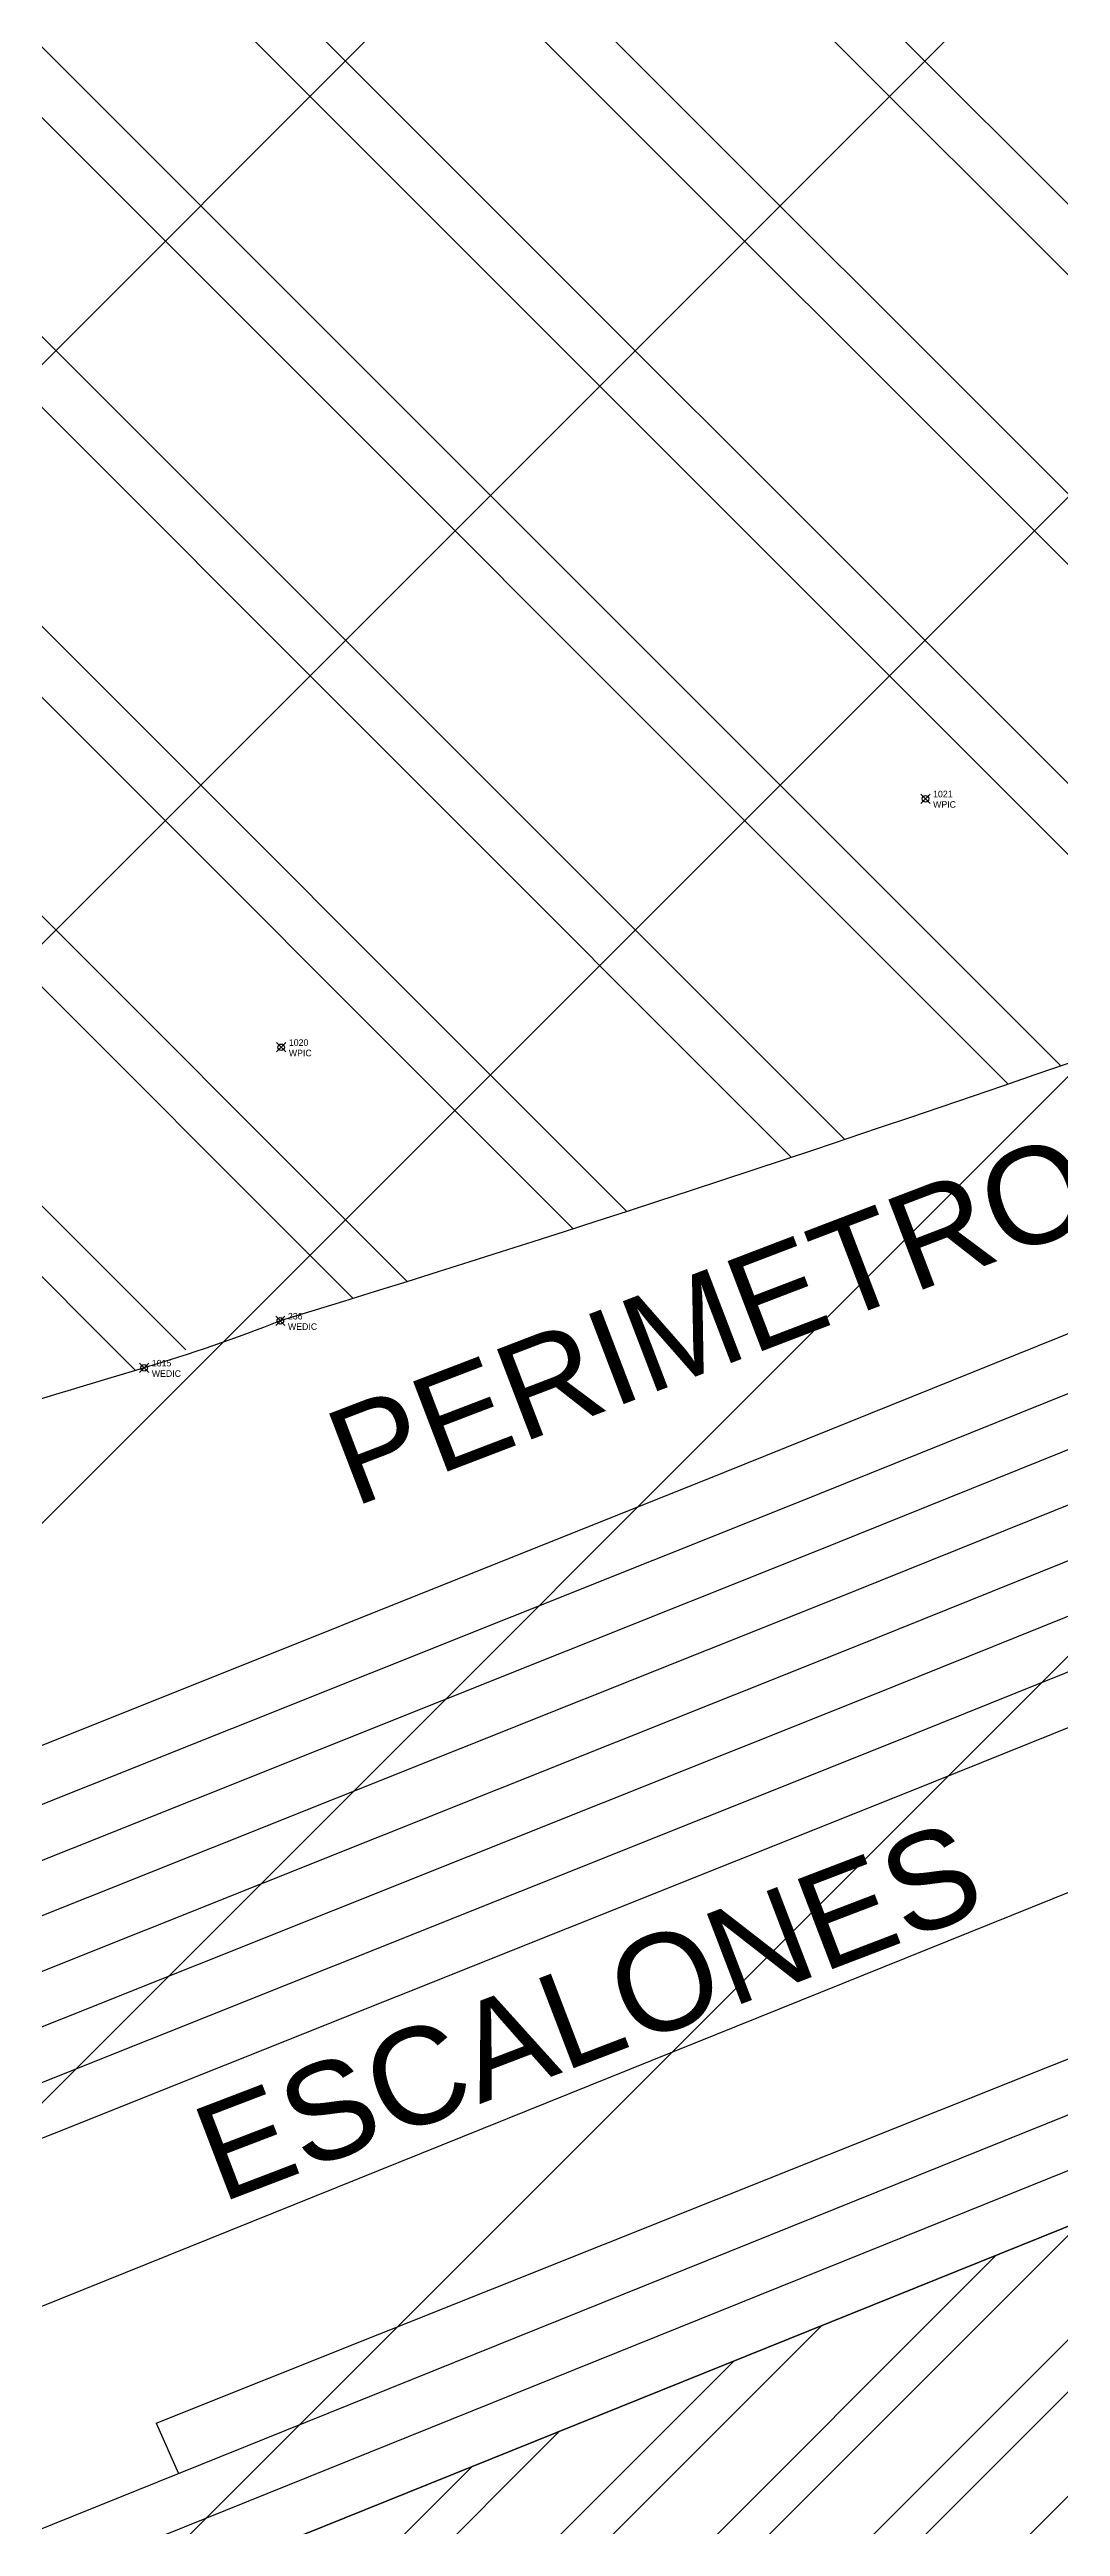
# Model space of a CAD drawing. Extents: x 350769 to 354978, y 6304672 to 6307963.
# Drawn here: x 352550.22 to 352558.05, y 6305441.91 to 6305461.11 of the extents above; entities that cross this region are included whole.
import ezdxf

# ---------------------------------------------------------------- set-up
doc = ezdxf.new("R2010")
doc.units = 0
doc.header["$PDMODE"] = 35
doc.header["$PDSIZE"] = 0.03
doc.linetypes.add('CONTINUOS', pattern=[0])
doc.layers.get('0').update_dxf_attribs({"linetype": 'CONTINUOUS'})
doc.layers.get('Defpoints').update_dxf_attribs({"linetype": 'CONTINUOUS'})
for name, color, linetype in [('0-LEVANTAMIENTO 2020.SEP', 252, 'CONTINUOUS'), ('02_Geo ext_Acotamiento', 7, 'CONTINUOUS'), ('1-ESCALA', 252, 'CONTINUOUS'), ('1-LINEA EXTERIOR EDIFICIO MADERAS', 252, 'CONTINUOUS'), ('1-MURO', 7, 'CONTINUOUS'), ('1-TEXTOS', 7, 'CONTINUOUS'), ('1-VEREDA', 251, 'CONTINUOUS'), ('2-ACHURADO VEREDA', 252, 'CONTINUOUS'), ('V-NODE-TEXT5', 5, 'CONTINUOUS')]:
    doc.layers.add(name, color=color, linetype=linetype)
doc.layers.add('0_ASD_TOPOGRAFIA_ELEMENTOS', color=9, linetype='CONTINUOS', lineweight=5, true_color=0xbdbdbd)
doc.styles.add('A', font='arial.ttf', dxfattribs={"height": 2})
doc.styles.add('ROMANS', font='romans.shx', dxfattribs={"width": 0.65})
doc.dimstyles.new('Principal', dxfattribs={"dimscale": 0, "dimtxt": 2, "dimasz": 2, "dimexe": 1, "dimexo": 1, "dimtad": 1, "dimrnd": 0.05, "dimzin": 1, "dimtxsty": 'ROMANS', "dimcen": 2.5, "dimclrt": 2, "dimaunit": 2, "dimadec": 0, "dimazin": 0, "dimtfac": 1, "dimtmove": 0, "dimatfit": 3, "dimfxl": 1, "dimfxlon": 1, "dimarcsym": 0})

# ---------------------------------------------------------------- blocks, each defined once
blk = doc.blocks.new('*U623', base_point=(352552.011, 6305453.375))
at = {"layer": 'V-NODE-TEXT5', "lineweight": -2}
for p, q in [((352551.975, 6305453.339), (352552.047, 6305453.411)), ((352551.975, 6305453.411), (352552.047, 6305453.339))]:
    blk.add_line(p, q, dxfattribs=at)
blk.add_circle((352552.011, 6305453.375), 0.0254, dxfattribs=at)
at = {"layer": 'V-NODE-TEXT5', "color": 0, "linetype": 'ByBlock', "char_height": 0.0508}
for s, insert, attachment_point in [('1020', (352552.07, 6305453.411), 4), ('WPIC', (352552.07, 6305453.356), 1)]:
    blk.add_mtext(s, dxfattribs=dict(at, insert=insert, attachment_point=attachment_point))
blk = doc.blocks.new('*U624', base_point=(352557.004, 6305455.301))
at = {"layer": 'V-NODE-TEXT5', "lineweight": -2}
for p, q in [((352556.968, 6305455.265), (352557.04, 6305455.337)), ((352556.968, 6305455.337), (352557.04, 6305455.265))]:
    blk.add_line(p, q, dxfattribs=at)
blk.add_circle((352557.004, 6305455.301), 0.0254, dxfattribs=at)
at = {"layer": 'V-NODE-TEXT5', "color": 0, "linetype": 'ByBlock', "char_height": 0.0508}
for s, insert, attachment_point in [('1021', (352557.063, 6305455.337), 4), ('WPIC', (352557.063, 6305455.282), 1)]:
    blk.add_mtext(s, dxfattribs=dict(at, insert=insert, attachment_point=attachment_point))
blk = doc.blocks.new('*U689', base_point=(352552.004, 6305451.255))
at = {"layer": 'V-NODE-TEXT5', "lineweight": -2}
for p, q in [((352551.968, 6305451.219), (352552.04, 6305451.291)), ((352551.968, 6305451.291), (352552.04, 6305451.219))]:
    blk.add_line(p, q, dxfattribs=at)
blk.add_circle((352552.004, 6305451.255), 0.0254, dxfattribs=at)
at = {"layer": 'V-NODE-TEXT5', "color": 0, "linetype": 'ByBlock', "char_height": 0.0508}
for s, insert, attachment_point in [('236', (352552.063, 6305451.291), 4), ('WEDIC', (352552.063, 6305451.236), 1)]:
    blk.add_mtext(s, dxfattribs=dict(at, insert=insert, attachment_point=attachment_point))
blk = doc.blocks.new('*U704', base_point=(352550.949, 6305450.891))
at = {"layer": 'V-NODE-TEXT5', "lineweight": -2}
for p, q in [((352550.913, 6305450.855), (352550.985, 6305450.927)), ((352550.913, 6305450.927), (352550.985, 6305450.855))]:
    blk.add_line(p, q, dxfattribs=at)
blk.add_circle((352550.949, 6305450.891), 0.0254, dxfattribs=at)
at = {"layer": 'V-NODE-TEXT5', "color": 0, "linetype": 'ByBlock', "char_height": 0.0508}
for s, insert, attachment_point in [('1015', (352551.008, 6305450.927), 4), ('WEDIC', (352551.008, 6305450.872), 1)]:
    blk.add_mtext(s, dxfattribs=dict(at, insert=insert, attachment_point=attachment_point))
blk = doc.blocks.new('*D1236')
at = {"layer": '02_Geo ext_Acotamiento', "color": 0, "lineweight": -2, "transparency": 16777216}
blk.add_line((352474.045, 6305972.496), (352473.119, 6305978.179), dxfattribs=at)
at = {"layer": '02_Geo ext_Acotamiento', "color": 0, "transparency": 16777216}
blk.add_solid([(352473.283, 6305978.206), (352472.954, 6305978.153), (352472.958, 6305979.166)], dxfattribs=at)
at = {"layer": 'Defpoints', "color": 0, "transparency": 16777216}
for p in [(352472.958, 6305979.166), (352596.042, 6305224.025)]:
    blk.add_point(p, dxfattribs=at)
at = {"layer": '02_Geo ext_Acotamiento', "color": 2, "transparency": 16777216, "insert": (352474.582, 6305974.845), "char_height": 1, "attachment_point": 5, "rotation": 279.2575, "style": 'ROMANS'}
blk.add_mtext('R765,10', dxfattribs=at)
blk = doc.blocks.new('*U4899', base_point=(352552.011, 6305453.375))
at = {"layer": 'V-NODE-TEXT5', "lineweight": -2}
for p, q in [((352551.975, 6305453.339), (352552.047, 6305453.411)), ((352551.975, 6305453.411), (352552.047, 6305453.339))]:
    blk.add_line(p, q, dxfattribs=at)
blk.add_circle((352552.011, 6305453.375), 0.0254, dxfattribs=at)
at = {"layer": 'V-NODE-TEXT5', "color": 0, "linetype": 'ByBlock', "char_height": 0.0508}
for s, insert, attachment_point in [('1020', (352552.07, 6305453.411), 4), ('WPIC', (352552.07, 6305453.356), 1)]:
    blk.add_mtext(s, dxfattribs=dict(at, insert=insert, attachment_point=attachment_point))
blk = doc.blocks.new('*U4900', base_point=(352557.004, 6305455.301))
at = {"layer": 'V-NODE-TEXT5', "lineweight": -2}
for p, q in [((352556.968, 6305455.265), (352557.04, 6305455.337)), ((352556.968, 6305455.337), (352557.04, 6305455.265))]:
    blk.add_line(p, q, dxfattribs=at)
blk.add_circle((352557.004, 6305455.301), 0.0254, dxfattribs=at)
at = {"layer": 'V-NODE-TEXT5', "color": 0, "linetype": 'ByBlock', "char_height": 0.0508}
for s, insert, attachment_point in [('1021', (352557.063, 6305455.337), 4), ('WPIC', (352557.063, 6305455.282), 1)]:
    blk.add_mtext(s, dxfattribs=dict(at, insert=insert, attachment_point=attachment_point))
blk = doc.blocks.new('*U4965', base_point=(352552.004, 6305451.255))
at = {"layer": 'V-NODE-TEXT5', "lineweight": -2}
for p, q in [((352551.968, 6305451.219), (352552.04, 6305451.291)), ((352551.968, 6305451.291), (352552.04, 6305451.219))]:
    blk.add_line(p, q, dxfattribs=at)
blk.add_circle((352552.004, 6305451.255), 0.0254, dxfattribs=at)
at = {"layer": 'V-NODE-TEXT5', "color": 0, "linetype": 'ByBlock', "char_height": 0.0508}
for s, insert, attachment_point in [('236', (352552.063, 6305451.291), 4), ('WEDIC', (352552.063, 6305451.236), 1)]:
    blk.add_mtext(s, dxfattribs=dict(at, insert=insert, attachment_point=attachment_point))
blk = doc.blocks.new('*U4980', base_point=(352550.949, 6305450.891))
at = {"layer": 'V-NODE-TEXT5', "lineweight": -2}
for p, q in [((352550.913, 6305450.855), (352550.985, 6305450.927)), ((352550.913, 6305450.927), (352550.985, 6305450.855))]:
    blk.add_line(p, q, dxfattribs=at)
blk.add_circle((352550.949, 6305450.891), 0.0254, dxfattribs=at)
at = {"layer": 'V-NODE-TEXT5', "color": 0, "linetype": 'ByBlock', "char_height": 0.0508}
for s, insert, attachment_point in [('1015', (352551.008, 6305450.927), 4), ('WEDIC', (352551.008, 6305450.872), 1)]:
    blk.add_mtext(s, dxfattribs=dict(at, insert=insert, attachment_point=attachment_point))
blk = doc.blocks.new('TOPOGRAFIA')
at = {"layer": '1-LINEA EXTERIOR EDIFICIO MADERAS', "lineweight": 0, "true_color": 0xbdbdbd}
h = blk.add_hatch(dxfattribs=at)
h.set_pattern_fill('ANSI31', color=9, scale=0.5, angle=90)
h.set_pattern_definition([(135, (38000, -3000), (-1.12253201513, -1.12253201513), [])])
h.paths.add_polyline_path([(390509.254, 6302464.349), (390489.235, 6302457.311, 0.006593), (390483.626, 6302455.312, 0.225672), (390479.522, 6302451.091, 0.369359), (390482.833, 6302442.806, 0.105621), (390487.097, 6302441.999), (390494.78, 6302441.975, 0.022709), (390512.986, 6302443.076, 0.009245), (390519.629, 6302443.906, 0.008069), (390526.96, 6302445.081, 0.00776), (390532.19, 6302446.09, 0.003168), (390537.058, 6302447.14, 0.018522), (390547.928, 6302449.983, -0.000441), (390550.949, 6302450.891, 0.020574), (390552.004, 6302451.255, 0.02318), (390567.437, 6302456.785, 0.024648), (390573.151, 6302459.473, 0.065043), (390578.117, 6302463.01, 0.03227), (390582.068, 6302467.188, 0.06625), (390589.221, 6302481.458, 0.027642), (390596.216, 6302502.437, 0.013828), (390598.79, 6302513.005, 0.018853), (390600.543, 6302523.006, 0.159831), (390600.113, 6302525.357, 0.093527), (390598.113, 6302527.807, 0.380747), (390588.95, 6302527.551), (390586.878, 6302524.749), (390584.88, 6302521.705), (390583.088, 6302518.971), (390579.481, 6302513.484), (390576.46, 6302508.881), (390569.643, 6302498.477), (390565.382, 6302491.97), (390560.315, 6302485.388), (390555.754, 6302481.548), (390539.433, 6302474.882), (390517.803, 6302467.362)])
at = {"layer": '1-ESCALA', "color": 9, "lineweight": 0, "true_color": 0xbdbdbd, "flags": 128}
for points in [[(390540.705, 6302437.224), (390559.381, 6302444.752), (390572.313, 6302449.916), (390585.207, 6302455.053), (390596.032, 6302459.42), (390599.939, 6302461.036)], [(390540.999, 6302439.93), (390558.487, 6302446.979), (390571.423, 6302452.145), (390584.314, 6302457.281), (390591.826, 6302460.311)], [(390543.69, 6302439.29), (390559.083, 6302445.494), (390572.016, 6302450.659), (390584.909, 6302455.796), (390595.729, 6302460.161), (390595.766, 6302460.176)], [(390540.712, 6302443.735), (390555.987, 6302449.836), (390571.706, 6302456.166)], [(390540.82, 6302443.347), (390556.136, 6302449.464), (390571.96, 6302455.837)], [(390540.916, 6302442.955), (390556.284, 6302449.093), (390572.213, 6302455.508)], [(390540.927, 6302442.529), (390556.433, 6302448.722), (390572.466, 6302455.179)], [(390540.939, 6302442.103), (390556.582, 6302448.351), (390572.72, 6302454.85)], [(390540.95, 6302441.676), (390556.731, 6302447.979), (390572.973, 6302454.521)], [(390540.961, 6302441.25), (390556.88, 6302447.608), (390573.273, 6302454.21)], [(390551.042, 6302442.714), (390571.868, 6302451.03), (390578.683, 6302453.745), (390578.52, 6302454.129)], [(390541.06, 6302437.799), (390559.232, 6302445.123), (390572.165, 6302450.287), (390580.632, 6302453.661), (390580.507, 6302454.011)], [(390551.042, 6302442.714), (390551.216, 6302442.323)]]:
    blk.add_lwpolyline(points, dxfattribs=at)
at = {"layer": '1-LINEA EXTERIOR EDIFICIO MADERAS', "color": 9, "lineweight": 0, "true_color": 0xbdbdbd, "flags": 128}
blk.add_lwpolyline([(390596.216, 6302502.437, -0.027642), (390589.221, 6302481.458, -0.06625), (390582.068, 6302467.188, -0.03227), (390578.117, 6302463.01, -0.065043), (390573.151, 6302459.473, -0.024648), (390567.437, 6302456.785, -0.02318), (390552.004, 6302451.255, -0.020574), (390550.949, 6302450.891, 0.000441), (390547.928, 6302449.983, -0.018522), (390537.058, 6302447.14, -0.003168), (390532.19, 6302446.09, -0.00776), (390526.96, 6302445.081, -0.008069), (390519.629, 6302443.906, -0.009245)], format="xyb", dxfattribs=at)
at = {"layer": '1-MURO', "color": 9, "lineweight": 0, "true_color": 0xbdbdbd, "flags": 128}
blk.add_lwpolyline([(390571.43, 6302456.525), (390555.445, 6302450.081), (390540.6, 6302444.141), (390540.915, 6302443.003), (390540.961, 6302441.25)], dxfattribs=at)
at = {"layer": '1-VEREDA', "color": 9, "lineweight": 0, "true_color": 0xbdbdbd}
blk.add_lwpolyline([(390596.032, 6302459.42), (390585.207, 6302455.053), (390572.313, 6302449.916), (390559.381, 6302444.752), (390540.705, 6302437.224), (390531.498, 6302433.526), (390522.742, 6302429.978)], dxfattribs=at)
at = {"color": 9, "lineweight": 0, "true_color": 0xbdbdbd}
for name, p in [('*U4900', (390557.004, 6302455.301)), ('*U4899', (390552.011, 6302453.375)), ('*U4965', (390552.004, 6302451.255)), ('*U4980', (390550.949, 6302450.891))]:
    blk.add_blockref(name, p, dxfattribs=at)
at = {"layer": '1-TEXTOS', "color": 9, "lineweight": 0, "true_color": 0xbdbdbd, "style": 'A'}
for s, height, p in [('PERIMETRO EDIFICACION MADERA', 0.74738, (390552.57, 6302449.808)), ('ESCALONES', 0.7474, (390551.542, 6302444.417))]:
    blk.add_text(s, height=height, rotation=20.9446, dxfattribs=at).set_placement(p)

msp = doc.modelspace()

# ---------------------------------------------------------------- hatches: boundary and pattern name
at = {"layer": '0-LEVANTAMIENTO 2020.SEP'}
h = msp.add_hatch(dxfattribs=at)
h.set_pattern_fill('ANSI31', color=252)
h.paths.add_polyline_path([(352458.213, 6305401.216), (352452.503, 6305398.982), (352452.816, 6305399.28), (352452.609, 6305399.636), (352451.638, 6305400.227), (352457.678, 6305402.577), (352457.689, 6305402.79), (352457.683, 6305402.996), (352454.252, 6305411.685), (352450.931, 6305420.069), (352447.151, 6305429.404), (352442.008, 6305442.347), (352436.835, 6305455.304), (352430.757, 6305470.685), (352440.792, 6305475.07), (352451.682, 6305479.894), (352465.771, 6305486.18), (352480.216, 6305492.535), (352496.407, 6305499.712), (352513.657, 6305507.299), (352529.161, 6305514.161), (352541.959, 6305519.8), (352561.927, 6305528.675), (352571.449, 6305540.268), (352583.647, 6305555.178), (352598.213, 6305545.789), (352605.453, 6305541.805), (352602.222, 6305538.721), (352606.073, 6305535.813), (352608.645, 6305532.42), (352608.792, 6305532.234), (352608.857, 6305528.43), (352613.727, 6305525.092), (352613.927, 6305524.926), (352609.716, 6305517.616), (352604.317, 6305502.974), (352607.353, 6305483.644), (352606.958, 6305479.393), (352608.039, 6305476.818), (352609.065, 6305474.225), (352617.537, 6305468.424), (352618.346, 6305465.146), (352618.854, 6305464.849), (352618.951, 6305464.69), (352608.801, 6305460.676), (352599.579, 6305457.023), (352587.598, 6305452.326), (352574.209, 6305447), (352559.984, 6305441.387), (352541.368, 6305434.036), (352532.693, 6305430.631), (352523.045, 6305426.8), (352512.509, 6305422.629), (352503.01, 6305418.889), (352490.722, 6305414.053), (352481.682, 6305410.475), (352476.439, 6305408.401), (352468.05, 6305405.104)])
at = {"layer": '1-LINEA EXTERIOR EDIFICIO MADERAS'}
h = msp.add_hatch(dxfattribs=at)
h.set_pattern_fill('ANSI31', color=252, scale=0.5, angle=90)
h.paths.add_polyline_path([(352509.254, 6305464.349), (352489.235, 6305457.311, 0.006593), (352483.626, 6305455.312, 0.225672), (352479.522, 6305451.091, 0.369359), (352482.833, 6305442.806, 0.105621), (352487.097, 6305441.999), (352494.78, 6305441.975, 0.022709), (352512.986, 6305443.076, 0.009245), (352519.629, 6305443.906, 0.008069), (352526.96, 6305445.081, 0.00776), (352532.19, 6305446.09, 0.003168), (352537.058, 6305447.14, 0.018522), (352547.928, 6305449.983, -0.000433), (352550.887, 6305450.916, 0.02483), (352567.437, 6305456.785, 0.024648), (352573.151, 6305459.473, 0.065043), (352578.117, 6305463.01, 0.03227), (352582.068, 6305467.188, 0.06625), (352589.221, 6305481.458, 0.027642), (352596.216, 6305502.437, 0.013828), (352598.79, 6305513.005, 0.018853), (352600.543, 6305523.006, 0.159831), (352600.113, 6305525.357, 0.093527), (352598.113, 6305527.807, 0.380747), (352588.95, 6305527.551), (352586.878, 6305524.749), (352584.88, 6305521.705), (352583.088, 6305518.971), (352579.481, 6305513.484), (352576.46, 6305508.881), (352569.643, 6305498.477), (352565.382, 6305491.97), (352560.315, 6305485.388), (352555.754, 6305481.548), (352539.433, 6305474.882), (352517.803, 6305467.362)])
at = {"layer": '2-ACHURADO VEREDA'}
h = msp.add_hatch(dxfattribs=at)
h.set_pattern_fill('ANSI32', color=256, scale=0.09)
edge = h.paths.add_edge_path()
edge.add_line((352494.157, 6305418.53), (352488.941, 6305416.427))
edge.add_line((352488.941, 6305416.427), (352489.942, 6305414.484))
edge.add_arc((352490.824, 6305415.746), 1.539, 235.046, 265.5321)
edge.add_line((352490.704, 6305414.211), (352494.697, 6305415.812))
edge.add_line((352494.697, 6305415.812), (352494.552, 6305416.257))
edge.add_line((352494.552, 6305416.257), (352502.709, 6305419.494))
edge.add_line((352502.709, 6305419.494), (352512.363, 6305423.326))
edge.add_line((352512.363, 6305423.326), (352522.849, 6305427.501))
edge.add_line((352522.849, 6305427.501), (352532.385, 6305431.239))
edge.add_line((352532.385, 6305431.239), (352541.168, 6305434.704))
edge.add_line((352541.168, 6305434.704), (352560.355, 6305442.352))
edge.add_line((352560.355, 6305442.352), (352574.057, 6305447.661))
edge.add_line((352574.057, 6305447.661), (352586.18, 6305452.427))
edge.add_line((352586.18, 6305452.427), (352599.796, 6305457.878))
edge.add_line((352599.796, 6305457.878), (352599.983, 6305460.901))
edge.add_line((352599.983, 6305460.901), (352599.939, 6305461.036))
edge.add_line((352599.939, 6305461.036), (352596.032, 6305459.42))
edge.add_line((352596.032, 6305459.42), (352585.207, 6305455.053))
edge.add_line((352585.207, 6305455.053), (352572.313, 6305449.916))
edge.add_line((352572.313, 6305449.916), (352559.381, 6305444.752))
edge.add_line((352559.381, 6305444.752), (352540.705, 6305437.224))
edge.add_line((352540.705, 6305437.224), (352531.498, 6305433.526))
edge.add_line((352531.498, 6305433.526), (352522.742, 6305429.978))
edge.add_line((352522.742, 6305429.978), (352511.784, 6305425.587))
edge.add_line((352511.784, 6305425.587), (352506.646, 6305423.549))
edge.add_line((352506.646, 6305423.549), (352502.028, 6305421.704))
edge.add_line((352502.028, 6305421.704), (352494.812, 6305418.794))
edge.add_line((352494.812, 6305418.794), (352495.181, 6305417.883))
edge.add_line((352495.181, 6305417.883), (352494.537, 6305417.593))
edge.add_line((352494.537, 6305417.593), (352494.157, 6305418.53))

# ---------------------------------------------------------------- linework, layer by layer
at = {"layer": '1-ESCALA', "flags": 128}
for points in [[(352540.705, 6305437.224), (352559.381, 6305444.752), (352572.313, 6305449.916), (352585.207, 6305455.053), (352596.032, 6305459.42), (352599.939, 6305461.036)], [(352540.999, 6305439.93), (352558.487, 6305446.979), (352571.423, 6305452.145), (352584.314, 6305457.281), (352591.826, 6305460.311)], [(352543.69, 6305439.29), (352559.083, 6305445.494), (352572.016, 6305450.659), (352584.909, 6305455.796), (352595.729, 6305460.161), (352595.766, 6305460.176)], [(352540.712, 6305443.735), (352555.987, 6305449.836), (352571.706, 6305456.166)], [(352540.82, 6305443.347), (352556.136, 6305449.464), (352571.96, 6305455.837)], [(352540.916, 6305442.955), (352556.284, 6305449.093), (352572.213, 6305455.508)], [(352540.927, 6305442.529), (352556.433, 6305448.722), (352572.466, 6305455.179)], [(352540.939, 6305442.103), (352556.582, 6305448.351), (352572.72, 6305454.85)], [(352540.95, 6305441.676), (352556.731, 6305447.979), (352572.973, 6305454.521)], [(352540.961, 6305441.25), (352556.88, 6305447.608), (352573.273, 6305454.21)], [(352541.06, 6305437.799), (352559.232, 6305445.123), (352572.165, 6305450.287), (352580.632, 6305453.661), (352580.507, 6305454.011)], [(352551.042, 6305442.714), (352571.868, 6305451.03), (352578.683, 6305453.745), (352578.52, 6305454.129)], [(352551.042, 6305442.714), (352551.216, 6305442.323)]]:
    msp.add_lwpolyline(points, dxfattribs=at)
at = {"layer": '1-LINEA EXTERIOR EDIFICIO MADERAS', "flags": 128}
msp.add_lwpolyline([(352596.216, 6305502.437, -0.027642), (352589.221, 6305481.458, -0.06625), (352582.068, 6305467.188, -0.03227), (352578.117, 6305463.01, -0.065043), (352573.151, 6305459.473, -0.024648), (352567.437, 6305456.785, -0.02318), (352552.004, 6305451.255, -0.020574), (352550.949, 6305450.891, 0.000441), (352547.928, 6305449.983, -0.018522), (352537.058, 6305447.14, -0.003168), (352532.19, 6305446.09, -0.00776), (352526.96, 6305445.081, -0.008069), (352519.629, 6305443.906, -0.009245)], format="xyb", dxfattribs=at)
at = {"layer": '1-MURO', "flags": 128}
msp.add_lwpolyline([(352571.43, 6305456.525), (352555.445, 6305450.081), (352540.6, 6305444.141), (352540.915, 6305443.003), (352540.961, 6305441.25)], dxfattribs=at)
at = {"layer": '1-VEREDA'}
msp.add_lwpolyline([(352596.032, 6305459.42), (352585.207, 6305455.053), (352572.313, 6305449.916), (352559.381, 6305444.752), (352540.705, 6305437.224), (352531.498, 6305433.526), (352522.742, 6305429.978)], dxfattribs=at)

# ---------------------------------------------------------------- block references
for name, p in [('*U624', (352557.004, 6305455.301)), ('*U623', (352552.011, 6305453.375)), ('*U689', (352552.004, 6305451.255)), ('*U704', (352550.949, 6305450.891))]:
    msp.add_blockref(name, p)

# ---------------------------------------------------------------- texts
at = {"layer": '1-TEXTOS', "style": 'A'}
for s, height, p in [('PERIMETRO EDIFICACION MADERA', 0.74738, (352552.57, 6305449.808)), ('ESCALONES', 0.7474, (352551.542, 6305444.417))]:
    msp.add_text(s, height=height, rotation=20.9446, dxfattribs=at).set_placement(p)

# ---------------------------------------------------------------- dimensions: what is measured, and where the dimension line sits
at = {"layer": '02_Geo ext_Acotamiento'}
dim = msp.add_radius_dim(center=(352596.042, 6305224.025), mpoint=(352472.958, 6305979.166), dimstyle='Principal', override={"dimscale": 0, "dimaunit": 0, "dimfxl": 0.22, "dimarcsym": 1}, dxfattribs=at)
dim.commit()
dim.dimension.update_dxf_attribs({"geometry": '*D1236', "text_midpoint": (352473.686, 6305974.698), "dimtype": 164})

# ---------------------------------------------------------------- next in the draw order: block references
at = {"layer": '0_ASD_TOPOGRAFIA_ELEMENTOS', "color": 30, "true_color": 0xf26507}
msp.add_blockref('TOPOGRAFIA', (-38000, 3000), dxfattribs=at)

doc.saveas('drawing.dxf')
